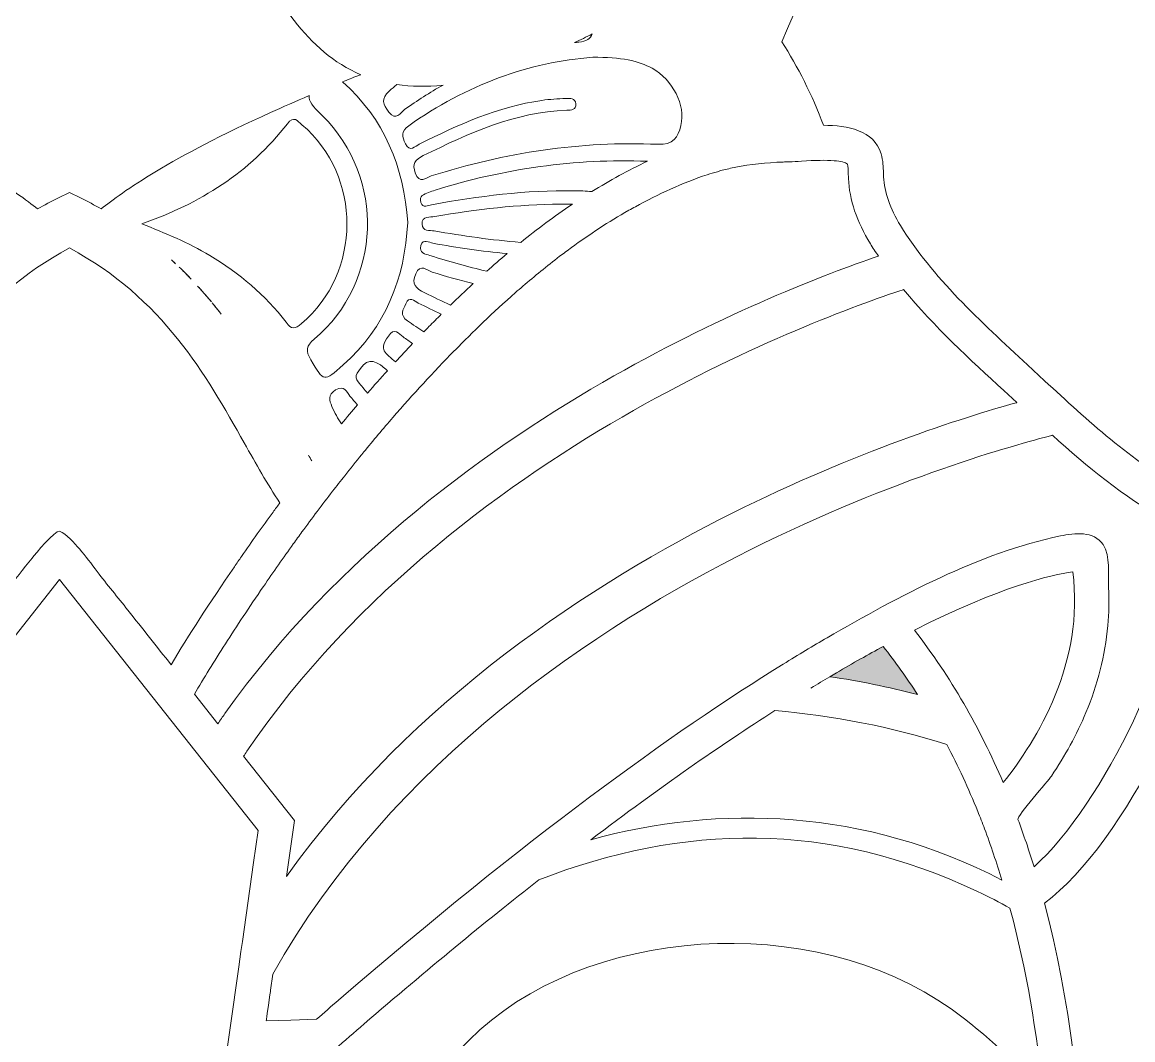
# Model space of a CAD drawing. Extents: x 705 to 8445, y -5934 to -84.
# Drawn here: x 4508.6 to 4776, y -1782.9 to -1538 of the extents above; entities that cross this region are included whole.
import ezdxf

# ---------------------------------------------------------------- set-up
doc = ezdxf.new("R2010")
doc.units = 0
doc.header["$MEASUREMENT"] = 0
doc.layers.add('Layer 1', color=7, linetype='Continuous')

# ---------------------------------------------------------------- blocks, each defined once
blk = doc.blocks.new('block 23')
at = {"layer": 'Layer 1', "true_color": 0x7e82af}
h = blk.add_hatch(color=163, dxfattribs=at)
h.dxf.hatch_style = 2
edge = h.paths.add_edge_path()
edge.add_spline(control_points=[(4724.13, -1699.83), (4717.15, -1698.03), (4710.13, -1696.6), (4703.07, -1695.55), (4703.58, -1695.25), (4704.12, -1694.91), (4704.63, -1694.62), (4708.59, -1692.29), (4712.34, -1690.19), (4715.87, -1688.28), (4718.83, -1691.99), (4721.57, -1695.86), (4724.13, -1699.83)], knot_values=[0, 0, 0, 0, 1, 1, 1, 2, 2, 2, 3, 3, 3, 4, 4, 4, 4], degree=3, periodic=1)
at = {"layer": 'Layer 1', "lineweight": 0}
for points, knots in [([(5277.28, -639.1), (5254.48, -597.14), (5220.79, -557.08), (5179.87, -523.26), (5095.1, -453.22), (4984.49, -393.43), (4859.88, -350.27), (4859.88, -350.27), (4859.88, -350.25), (4859.88, -350.25), (4859.42, -348.29), (4858.85, -346.27), (4858.16, -344.21), (4856.62, -339.66), (4853.95, -333.09), (4848.51, -328.58), (4847.81, -328), (4847.1, -327.47), (4846.36, -327), (4846.36, -327), (4846.36, -327), (4846.35, -327), (4847.88, -308.1), (4844.28, -288.74), (4835.57, -269.33), (4831.12, -259.39), (4823.75, -252.44), (4816.61, -245.72), (4810.88, -240.31), (4805.45, -235.19), (4801.81, -228.82), (4800.72, -226.92), (4799.8, -224.87), (4798.82, -222.69), (4797.56, -219.87), (4796.25, -216.96), (4794.48, -214.13), (4787.43, -202.87), (4775.91, -196.8), (4764.63, -193.55), (4764.63, -193.55), (4763.26, -191.5), (4763.26, -191.5), (4720.83, -126.97), (4656.69, -102.16), (4610.35, -92.73), (4569.47, -84.39), (4535.61, -86.15), (4523.73, -87.19), (4523.69, -87.13), (4523.65, -87.09), (4523.63, -87.06), (4523.63, -87.06), (4523.45, -87.21), (4523.45, -87.21), (4521.87, -87.36), (4520.7, -87.48), (4520, -87.56), (4519.3, -87.48), (4518.13, -87.36), (4516.56, -87.21), (4516.56, -87.21), (4516.37, -87.06), (4516.37, -87.06), (4516.35, -87.09), (4516.31, -87.13), (4516.27, -87.19), (4504.39, -86.15), (4470.53, -84.39), (4429.65, -92.73), (4383.31, -102.16), (4319.17, -126.97), (4276.76, -191.48), (4276.76, -191.48), (4275.38, -193.55), (4275.38, -193.55), (4264.09, -196.8), (4252.57, -202.87), (4245.52, -214.13), (4243.75, -216.96), (4242.44, -219.87), (4241.18, -222.69), (4240.2, -224.87), (4239.28, -226.92), (4238.19, -228.82), (4234.55, -235.19), (4229.12, -240.31), (4223.39, -245.72), (4216.25, -252.44), (4208.88, -259.39), (4204.43, -269.33), (4195.72, -288.74), (4192.12, -308.1), (4193.65, -327), (4193.64, -327), (4193.64, -327), (4193.64, -327), (4192.91, -327.47), (4192.19, -327.99), (4191.49, -328.58), (4186.05, -333.09), (4183.38, -339.65), (4181.84, -344.21), (4181.15, -346.27), (4180.58, -348.29), (4180.12, -350.25), (4180.12, -350.25), (4180.12, -350.27), (4180.12, -350.27), (4055.51, -393.43), (3944.9, -453.22), (3860.13, -523.26), (3819.22, -557.08), (3785.52, -597.14), (3762.72, -639.1), (3736.93, -686.53), (3724.78, -735.81), (3726.61, -785.55), (3728.34, -832.44), (3740.97, -881.24), (3764.18, -930.56), (3796.16, -998.52), (3846.78, -1064.15), (3914.59, -1125.62), (3959.27, -1166.12), (4008.74, -1201.57), (4056.58, -1235.86), (4101.92, -1268.36), (4148.81, -1301.97), (4191.35, -1339.71), (4268.94, -1408.49), (4320.36, -1474.94), (4348.51, -1542.74), (4344.68, -1548.78), (4341.1, -1555.62), (4338.44, -1563.02), (4337.03, -1562.92), (4335.46, -1562.85), (4333.87, -1562.85), (4328, -1562.85), (4321.57, -1563.94), (4319.84, -1569.72), (4319.35, -1571.39), (4319.31, -1572.94), (4319.27, -1574.32), (4319.27, -1574.65), (4319.26, -1574.97), (4319.25, -1575.28), (4319.07, -1578.99), (4317.7, -1582.95), (4315.19, -1587.05), (4314.24, -1588.6), (4313.21, -1590.14), (4312.14, -1591.64), (4311.46, -1592.59), (4310.76, -1593.54), (4310.03, -1594.48), (4302.79, -1603.87), (4293.55, -1612.4), (4284.57, -1620.7), (4284.57, -1620.7), (4280.48, -1624.5), (4280.48, -1624.5), (4270.16, -1634.07), (4259.49, -1643.97), (4247.49, -1650.59), (4244.1, -1652.48), (4239.99, -1656.81), (4239.7, -1666.79), (4238.97, -1691.36), (4260.81, -1735.67), (4280.37, -1750.55), (4261.52, -1786.38), (4239.02, -1837.42), (4219.77, -1904.23), (4194.99, -1990.3), (4180.3, -2085.45), (4176.13, -2187.05), (4172.63, -2272.07), (4176.53, -2361.81), (4187.74, -2455.11), (4183.2, -2458.43), (4178.2, -2461.58), (4172.48, -2464.72), (4146.07, -2479.19), (4117.44, -2484.35), (4091.86, -2479.25), (4057.65, -2472.45), (4030.5, -2452.75), (4011.16, -2420.72), (3974.52, -2360.07), (3973.85, -2265.76), (3992.12, -2203.95), (4011.72, -2137.67), (4050.95, -2071.38), (4115.59, -1995.32), (4120.04, -1990.08), (4124.54, -1984.87), (4129.05, -1979.66), (4153.44, -1951.39), (4178.65, -1922.17), (4196.47, -1888.58), (4220.61, -1843.05), (4226.18, -1794.98), (4211.73, -1756.7), (4211.73, -1756.7), (4201.23, -1728.9), (4201.23, -1728.9), (4201.23, -1728.9), (4203.66, -1758.52), (4203.66, -1758.52), (4206.59, -1794.26), (4191.98, -1826.76), (4179.22, -1847.74), (4159.1, -1880.81), (4130.97, -1908.95), (4103.75, -1936.17), (4092.54, -1947.4), (4080.93, -1959.02), (4070.06, -1970.8), (4005.75, -2040.52), (3959.06, -2104.07), (3927.3, -2165.11), (3884.56, -2247.19), (3869.07, -2325.56), (3881.27, -2398), (3901.01, -2515.4), (4000.35, -2607.87), (4090.03, -2647.42), (4122.26, -2661.63), (4152.31, -2668.81), (4177.87, -2668.81), (4196.42, -2668.81), (4212.6, -2665.03), (4225.52, -2657.4), (4225.52, -2657.42), (4225.52, -2657.42), (4225.52, -2657.42), (4232.39, -2679.36), (4240.21, -2699.79), (4248.89, -2718.56), (4269.15, -2762.32), (4294.96, -2798.69), (4325.6, -2826.65), (4359.33, -2857.45), (4403.39, -2880.64), (4456.58, -2895.59), (4498.92, -2907.49), (4546.09, -2913.71), (4593.63, -2913.71), (4597.09, -2913.71), (4600.56, -2913.68), (4604.02, -2913.61), (4735.27, -2911.1), (4867.15, -2856.35), (4965.85, -2763.41), (5003.5, -2727.95), (5032.68, -2687.49), (5050.23, -2646.4), (5070.52, -2598.94), (5075.69, -2551.02), (5065.64, -2503.97), (5045.77, -2411.09), (4983.25, -2334), (4889.6, -2286.89), (4807.63, -2245.67), (4709.88, -2231.14), (4619.49, -2246.42), (4625.66, -2235.1), (4631.89, -2223.86), (4638.09, -2212.7), (4656.91, -2178.83), (4676.35, -2143.79), (4693.14, -2107.91), (4730.23, -2028.64), (4752.26, -1957.48), (4760.49, -1890.34), (4765.6, -1848.73), (4767.15, -1796.91), (4754.72, -1750.08), (4773.98, -1735.61), (4795.54, -1692.46), (4795.54, -1667.69), (4795.54, -1667.28), (4795.54, -1666.88), (4795.53, -1666.48), (4795.23, -1656.52), (4791.13, -1652.21), (4787.74, -1650.33), (4775.74, -1643.73), (4765.07, -1633.85), (4754.75, -1624.31), (4754.75, -1624.31), (4750.65, -1620.52), (4750.65, -1620.52), (4739.35, -1610.12), (4727.67, -1599.36), (4720.02, -1586.97), (4717.52, -1582.89), (4716.16, -1578.95), (4715.98, -1575.25), (4715.96, -1574.94), (4715.95, -1574.61), (4715.95, -1574.29), (4715.92, -1572.92), (4715.87, -1571.37), (4715.38, -1569.7), (4713.66, -1563.98), (4707.32, -1562.87), (4701.49, -1562.85), (4698.84, -1555.53), (4695.29, -1548.75), (4691.49, -1542.74), (4719.63, -1474.94), (4771.06, -1408.49), (4848.65, -1339.71), (4891.19, -1301.97), (4938.08, -1268.36), (4983.42, -1235.86), (5031.26, -1201.57), (5080.73, -1166.12), (5125.41, -1125.62), (5193.22, -1064.15), (5243.84, -998.52), (5275.82, -930.56), (5299.03, -881.24), (5311.66, -832.45), (5313.39, -785.55), (5315.22, -735.81), (5303.07, -686.53), (5277.28, -639.1)], [0, 0, 0, 0, 1, 1, 1, 2, 2, 2, 3, 3, 3, 4, 4, 4, 5, 5, 5, 6, 6, 6, 7, 7, 7, 8, 8, 8, 9, 9, 9, 10, 10, 10, 11, 11, 11, 12, 12, 12, 13, 13, 13, 14, 14, 14, 15, 15, 15, 16, 16, 16, 17, 17, 17, 18, 18, 18, 19, 19, 19, 20, 20, 20, 21, 21, 21, 22, 22, 22, 23, 23, 23, 24, 24, 24, 25, 25, 25, 26, 26, 26, 27, 27, 27, 28, 28, 28, 29, 29, 29, 30, 30, 30, 31, 31, 31, 32, 32, 32, 33, 33, 33, 34, 34, 34, 35, 35, 35, 36, 36, 36, 37, 37, 37, 38, 38, 38, 39, 39, 39, 40, 40, 40, 41, 41, 41, 42, 42, 42, 43, 43, 43, 44, 44, 44, 45, 45, 45, 46, 46, 46, 47, 47, 47, 48, 48, 48, 49, 49, 49, 50, 50, 50, 51, 51, 51, 52, 52, 52, 53, 53, 53, 54, 54, 54, 55, 55, 55, 56, 56, 56, 57, 57, 57, 58, 58, 58, 59, 59, 59, 60, 60, 60, 61, 61, 61, 62, 62, 62, 63, 63, 63, 64, 64, 64, 65, 65, 65, 66, 66, 66, 67, 67, 67, 68, 68, 68, 69, 69, 69, 70, 70, 70, 71, 71, 71, 72, 72, 72, 73, 73, 73, 74, 74, 74, 75, 75, 75, 76, 76, 76, 77, 77, 77, 78, 78, 78, 79, 79, 79, 80, 80, 80, 81, 81, 81, 82, 82, 82, 83, 83, 83, 84, 84, 84, 85, 85, 85, 86, 86, 86, 87, 87, 87, 88, 88, 88, 89, 89, 89, 90, 90, 90, 91, 91, 91, 92, 92, 92, 93, 93, 93, 94, 94, 94, 95, 95, 95, 96, 96, 96, 97, 97, 97, 98, 98, 98, 99, 99, 99, 100, 100, 100, 101, 101, 101, 102, 102, 102, 103, 103, 103, 104, 104, 104, 105, 105, 105, 106, 106, 106, 107, 107, 107, 108, 108, 108, 109, 109, 109, 110, 110, 110, 110]), ([(4578.12, -1619.3), (4576.78, -1617.08), (4577.01, -1615.98), (4578.96, -1614.31), (4595.25, -1600.36), (4596.07, -1575.66), (4580.88, -1560.52), (4578.45, -1558.08), (4577.57, -1557.15), (4577.75, -1555.68), (4574.45, -1557.08), (4571.35, -1558.44), (4568.43, -1559.76), (4544.47, -1570.59), (4532.67, -1578.9), (4527.68, -1582.98), (4526.06, -1582.06), (4524.38, -1581.16), (4522.64, -1580.31), (4522.64, -1580.31), (4520, -1579.02), (4520, -1579.02), (4520, -1579.02), (4517.36, -1580.31), (4517.36, -1580.31), (4515.62, -1581.16), (4513.94, -1582.06), (4512.32, -1582.98), (4507.33, -1578.9), (4495.53, -1570.59), (4471.57, -1559.76), (4468.65, -1558.44), (4465.55, -1557.08), (4462.25, -1555.68), (4462.43, -1557.15), (4461.55, -1558.08), (4459.12, -1560.52), (4443.93, -1575.66), (4444.75, -1600.36), (4461.04, -1614.31), (4462.99, -1615.98), (4463.22, -1617.08), (4461.88, -1619.3), (4458.68, -1624.61), (4458.77, -1624.74), (4454.06, -1620.51), (4443.89, -1611.39), (4439.26, -1599.73), (4438.56, -1586.25), (4439.49, -1572.83), (4444.2, -1561.29), (4454.28, -1552.39), (4453.07, -1551.9), (4451.83, -1551.41), (4450.57, -1550.92), (4450.57, -1550.92), (4449.93, -1550.67), (4449.93, -1550.67), (4449.92, -1550.67), (4449.89, -1550.66), (4449.88, -1550.66), (4462.92, -1545.11), (4470.24, -1532.18), (4477.91, -1518.53), (4487.12, -1502.13), (4497.51, -1483.64), (4520, -1471.59), (4542.49, -1483.64), (4552.88, -1502.13), (4562.09, -1518.53), (4569.76, -1532.18), (4577.08, -1545.11), (4590.12, -1550.66), (4590.11, -1550.66), (4590.08, -1550.67), (4590.07, -1550.67), (4590.07, -1550.67), (4589.43, -1550.92), (4589.43, -1550.92), (4588.17, -1551.41), (4586.93, -1551.9), (4585.72, -1552.39), (4595.8, -1561.29), (4600.51, -1572.83), (4601.44, -1586.25), (4600.74, -1599.73), (4596.11, -1611.39), (4585.94, -1620.51), (4581.23, -1624.74), (4581.32, -1624.61), (4578.12, -1619.3)], [0, 0, 0, 0, 1, 1, 1, 2, 2, 2, 3, 3, 3, 4, 4, 4, 5, 5, 5, 6, 6, 6, 7, 7, 7, 8, 8, 8, 9, 9, 9, 10, 10, 10, 11, 11, 11, 12, 12, 12, 13, 13, 13, 14, 14, 14, 15, 15, 15, 16, 16, 16, 17, 17, 17, 18, 18, 18, 19, 19, 19, 20, 20, 20, 21, 21, 21, 22, 22, 22, 23, 23, 23, 24, 24, 24, 25, 25, 25, 26, 26, 26, 27, 27, 27, 28, 28, 28, 29, 29, 29, 30, 30, 30, 30]), ([(4645.86, -1540.85), (4645.86, -1540.85), (4645.86, -1540.86), (4645.86, -1540.86), (4645.42, -1541.98), (4644.45, -1542.64), (4642.6, -1542.83), (4642.27, -1542.87), (4641.93, -1542.9), (4641.61, -1542.95), (4643, -1542.28), (4644.42, -1541.58), (4645.86, -1540.85)], [0, 0, 0, 0, 1, 1, 1, 2, 2, 2, 3, 3, 3, 4, 4, 4, 4]), ([(4607.08, -1575.03), (4605.85, -1575.43), (4604.24, -1577.08), (4603.27, -1574.32), (4602.47, -1572.07), (4603.18, -1571.13), (4605.17, -1570.15), (4616.16, -1564.76), (4627.22, -1559.69), (4639.76, -1559.21), (4640.78, -1559.18), (4642.04, -1559.19), (4641.89, -1557.68), (4641.75, -1556.31), (4640.55, -1556.32), (4639.51, -1556.38), (4637.58, -1556.49), (4635.63, -1556.56), (4633.73, -1556.85), (4623.19, -1558.36), (4613.65, -1562.68), (4604.23, -1567.36), (4603.22, -1567.87), (4601.98, -1569.46), (4600.9, -1567.27), (4600.09, -1565.61), (4599.73, -1564.33), (4601.69, -1562.95), (4615.51, -1553.15), (4630.8, -1547.58), (4645.99, -1546.47), (4652.76, -1546.42), (4657.11, -1547.34), (4660.28, -1549.12), (4665.26, -1551.9), (4668.34, -1557.97), (4667.22, -1562.87), (4666.55, -1565.79), (4665.28, -1567.58), (4661.66, -1567.42), (4643.02, -1566.61), (4624.86, -1569.42), (4607.08, -1575.03)], [0, 0, 0, 0, 1, 1, 1, 2, 2, 2, 3, 3, 3, 4, 4, 4, 5, 5, 5, 6, 6, 6, 7, 7, 7, 8, 8, 8, 9, 9, 9, 10, 10, 10, 11, 11, 11, 12, 12, 12, 13, 13, 13, 14, 14, 14, 14]), ([(4609.94, -1553.17), (4606.76, -1554.93), (4603.71, -1556.89), (4600.7, -1559.04), (4599.67, -1559.8), (4598.64, -1561.98), (4596.88, -1559.65), (4595.5, -1557.82), (4594.87, -1556.48), (4597.04, -1554.55), (4597.61, -1554.03), (4598.18, -1553.56), (4598.77, -1553.07), (4598.77, -1553.07), (4598.78, -1553.06), (4598.78, -1553.06), (4598.78, -1553.06), (4598.79, -1553.04), (4598.79, -1553.04), (4602.26, -1553.54), (4605.95, -1553.6), (4609.94, -1553.17)], [0, 0, 0, 0, 1, 1, 1, 2, 2, 2, 3, 3, 3, 4, 4, 4, 5, 5, 5, 6, 6, 6, 7, 7, 7, 7]), ([(4553.78, -1594.18), (4548.61, -1591.09), (4543.1, -1588.78), (4537.4, -1586.56), (4551.41, -1581.68), (4563.43, -1574.21), (4572.47, -1562.46), (4574.01, -1560.45), (4574.88, -1561.79), (4575.97, -1562.71), (4590.46, -1575.01), (4590.38, -1598.31), (4575.86, -1610.57), (4574.32, -1611.87), (4573.47, -1612.03), (4572.15, -1610.26), (4567.15, -1603.63), (4560.88, -1598.43), (4553.78, -1594.18)], [0, 0, 0, 0, 1, 1, 1, 2, 2, 2, 3, 3, 3, 4, 4, 4, 5, 5, 5, 6, 6, 6, 6]), ([(4691.79, -1571.68), (4692.25, -1571.66), (4692.7, -1571.64), (4693.17, -1571.63), (4693.17, -1571.63), (4693.4, -1571.63), (4693.4, -1571.63), (4694.16, -1571.62), (4695.11, -1571.56), (4696.2, -1571.48), (4699.56, -1571.26), (4702.18, -1571.21), (4704.07, -1571.36), (4705.74, -1571.49), (4706.81, -1571.76), (4707.29, -1572.18), (4707.45, -1572.77), (4707.46, -1573.6), (4707.48, -1574.48), (4707.49, -1574.88), (4707.51, -1575.26), (4707.52, -1575.64), (4707.76, -1580.77), (4709.53, -1586.06), (4712.8, -1591.35), (4713.42, -1592.36), (4714.07, -1593.35), (4714.74, -1594.34), (4714.72, -1594.34), (4714.7, -1594.34), (4714.69, -1594.35), (4701.99, -1598.69), (4678.11, -1607.84), (4651.07, -1623.17), (4621.85, -1639.71), (4584.58, -1666.23), (4557.45, -1704.41), (4556.87, -1705.22), (4556.29, -1706.05), (4555.72, -1706.87), (4555.72, -1706.87), (4550.1, -1699.77), (4550.1, -1699.77), (4552.36, -1695.9), (4554.81, -1691.9), (4557.55, -1687.64), (4560.28, -1683.38), (4563.29, -1678.84), (4566.65, -1673.93), (4566.67, -1673.89), (4566.7, -1673.86), (4566.72, -1673.82), (4569.12, -1670.32), (4571.52, -1666.91), (4573.9, -1663.58), (4574.6, -1662.62), (4575.29, -1661.66), (4575.98, -1660.72), (4578.44, -1657.37), (4580.88, -1654.11), (4583.34, -1650.94), (4583.34, -1650.94), (4583.35, -1650.92), (4583.35, -1650.92), (4584.33, -1649.67), (4585.3, -1648.42), (4586.28, -1647.19), (4587.62, -1645.47), (4588.98, -1643.79), (4590.33, -1642.12), (4590.5, -1641.93), (4590.65, -1641.73), (4590.82, -1641.54), (4593.16, -1638.67), (4595.51, -1635.88), (4597.86, -1633.16), (4602.73, -1627.54), (4607.64, -1622.22), (4612.62, -1617.16), (4612.69, -1617.09), (4612.76, -1617.01), (4612.85, -1616.93), (4617.03, -1612.67), (4621.91, -1607.91), (4627.39, -1603.11), (4627.96, -1602.59), (4628.57, -1602.08), (4629.17, -1601.57), (4631.97, -1599.16), (4634.92, -1596.75), (4638.01, -1594.38), (4638.95, -1593.67), (4639.91, -1592.98), (4640.86, -1592.27), (4645.21, -1589.1), (4649.81, -1586.06), (4654.64, -1583.31), (4655.17, -1583.01), (4655.7, -1582.73), (4656.23, -1582.44), (4661.74, -1579.41), (4667.53, -1576.76), (4673.55, -1574.73), (4674.34, -1574.46), (4675.16, -1574.23), (4675.97, -1574.01), (4676.37, -1573.9), (4676.75, -1573.78), (4677.14, -1573.67), (4678.2, -1573.41), (4679.29, -1573.16), (4680.4, -1572.94), (4683.91, -1572.24), (4687.68, -1571.83), (4691.79, -1571.68)], [0, 0, 0, 0, 1, 1, 1, 2, 2, 2, 3, 3, 3, 4, 4, 4, 5, 5, 5, 6, 6, 6, 7, 7, 7, 8, 8, 8, 9, 9, 9, 10, 10, 10, 11, 11, 11, 12, 12, 12, 13, 13, 13, 14, 14, 14, 15, 15, 15, 16, 16, 16, 17, 17, 17, 18, 18, 18, 19, 19, 19, 20, 20, 20, 21, 21, 21, 22, 22, 22, 23, 23, 23, 24, 24, 24, 25, 25, 25, 26, 26, 26, 27, 27, 27, 28, 28, 28, 29, 29, 29, 30, 30, 30, 31, 31, 31, 32, 32, 32, 33, 33, 33, 34, 34, 34, 35, 35, 35, 36, 36, 36, 37, 37, 37, 38, 38, 38, 38]), ([(4607.18, -1581.95), (4606.31, -1582.11), (4605.13, -1582.99), (4604.61, -1581.39), (4604.1, -1579.78), (4605.37, -1579.48), (4606.42, -1579.05), (4606.94, -1578.83), (4607.47, -1578.62), (4608.01, -1578.46), (4624.67, -1573.25), (4641.71, -1570.86), (4659.1, -1571.5), (4659.1, -1571.5), (4659.15, -1571.5), (4659.15, -1571.5), (4654.52, -1573.68), (4650.06, -1576.13), (4645.79, -1578.78), (4645.79, -1578.78), (4645.75, -1578.78), (4645.75, -1578.78), (4644.33, -1578.67), (4642.91, -1578.62), (4641.49, -1578.6), (4629.93, -1578.41), (4618.54, -1579.95), (4607.18, -1581.95)], [0, 0, 0, 0, 1, 1, 1, 2, 2, 2, 3, 3, 3, 4, 4, 4, 5, 5, 5, 6, 6, 6, 7, 7, 7, 8, 8, 8, 9, 9, 9, 9]), ([(4607.81, -1588.26), (4606.73, -1588.07), (4604.92, -1588.45), (4604.88, -1586.64), (4604.83, -1584.55), (4606.85, -1585.02), (4607.98, -1584.82), (4617.96, -1583.03), (4628.03, -1581.88), (4638.19, -1581.84), (4639.13, -1581.84), (4640.08, -1581.84), (4641.03, -1581.83), (4641.03, -1581.83), (4641.07, -1581.83), (4641.07, -1581.83), (4636.7, -1584.77), (4632.56, -1587.87), (4628.65, -1591.02), (4628.64, -1591.02), (4628.64, -1591.02), (4628.64, -1591.02), (4621.68, -1590.46), (4614.73, -1589.47), (4607.81, -1588.26)], [0, 0, 0, 0, 1, 1, 1, 2, 2, 2, 3, 3, 3, 4, 4, 4, 5, 5, 5, 6, 6, 6, 7, 7, 7, 8, 8, 8, 8]), ([(4606.79, -1594.17), (4605.68, -1593.82), (4604.07, -1593.62), (4604.63, -1591.77), (4605.19, -1589.99), (4606.55, -1591.07), (4607.5, -1591.23), (4613.35, -1592.27), (4619.22, -1593.14), (4625.35, -1593.73), (4623.67, -1595.16), (4622.06, -1596.56), (4620.47, -1597.96), (4620.47, -1597.96), (4620.46, -1597.96), (4620.46, -1597.96), (4615.88, -1596.9), (4611.32, -1595.64), (4606.79, -1594.17)], [0, 0, 0, 0, 1, 1, 1, 2, 2, 2, 3, 3, 3, 4, 4, 4, 5, 5, 5, 6, 6, 6, 6]), ([(4534.08, -1679.53), (4531.62, -1676.43), (4529.09, -1673.4), (4526.69, -1670.25), (4525.3, -1668.42), (4523.94, -1666.54), (4522.4, -1664.81), (4521.24, -1663.52), (4519.32, -1661.11), (4517.61, -1660.56), (4516.53, -1660.22), (4511.79, -1666.12), (4511.02, -1667.04), (4508.86, -1669.58), (4506.89, -1672.29), (4504.81, -1674.92), (4500.08, -1680.9), (4495.34, -1686.87), (4490.6, -1692.85), (4486.38, -1685.77), (4481.49, -1678.19), (4475.49, -1669.41), (4474.91, -1668.57), (4474.35, -1667.75), (4473.78, -1666.92), (4471.48, -1663.6), (4469.17, -1660.34), (4466.87, -1657.16), (4470.88, -1651.81), (4474.35, -1645.63), (4477.91, -1639.3), (4487.12, -1622.91), (4497.51, -1604.42), (4520, -1592.37), (4542.49, -1604.42), (4552.88, -1622.91), (4562.09, -1639.3), (4564.91, -1644.3), (4567.66, -1649.21), (4570.68, -1653.69), (4570.13, -1654.43), (4569.57, -1655.18), (4569.02, -1655.95), (4566.48, -1659.41), (4563.95, -1662.96), (4561.42, -1666.61), (4560.85, -1667.43), (4560.29, -1668.26), (4559.72, -1669.08), (4553.66, -1677.94), (4548.73, -1685.56), (4544.48, -1692.67), (4541.01, -1688.29), (4537.55, -1683.91), (4534.08, -1679.53)], [0, 0, 0, 0, 1, 1, 1, 2, 2, 2, 3, 3, 3, 4, 4, 4, 5, 5, 5, 6, 6, 6, 7, 7, 7, 8, 8, 8, 9, 9, 9, 10, 10, 10, 11, 11, 11, 12, 12, 12, 13, 13, 13, 14, 14, 14, 15, 15, 15, 16, 16, 16, 17, 17, 17, 18, 18, 18, 18]), ([(4544.6, -1595.26), (4544.88, -1595.51), (4545.14, -1595.74), (4545.4, -1595.98), (4545.46, -1596.04), (4545.52, -1596.1), (4545.58, -1596.16), (4545.26, -1595.86), (4544.94, -1595.57), (4544.6, -1595.26)], [0, 0, 0, 0, 1, 1, 1, 2, 2, 2, 3, 3, 3, 3]), ([(4546.4, -1596.95), (4546.56, -1597.09), (4546.71, -1597.25), (4546.87, -1597.39), (4547.24, -1597.75), (4547.6, -1598.11), (4547.95, -1598.46), (4547.97, -1598.48), (4547.98, -1598.49), (4547.99, -1598.51), (4548.09, -1598.61), (4548.18, -1598.7), (4548.29, -1598.8), (4548.65, -1599.16), (4549, -1599.53), (4549.35, -1599.9), (4548.9, -1599.43), (4548.44, -1598.97), (4547.99, -1598.51), (4547.46, -1597.99), (4546.94, -1597.47), (4546.4, -1596.95)], [0, 0, 0, 0, 1, 1, 1, 2, 2, 2, 3, 3, 3, 4, 4, 4, 5, 5, 5, 6, 6, 6, 7, 7, 7, 7]), ([(4605.56, -1603.15), (4603.39, -1602.08), (4602.23, -1601.1), (4603.36, -1598.56), (4604.52, -1595.99), (4606.09, -1597.8), (4607.3, -1598.17), (4610.58, -1599.19), (4613.87, -1600.12), (4617.19, -1600.95), (4615.29, -1602.7), (4613.47, -1604.43), (4611.75, -1606.12), (4609.67, -1605.17), (4607.62, -1604.18), (4605.56, -1603.15)], [0, 0, 0, 0, 1, 1, 1, 2, 2, 2, 3, 3, 3, 4, 4, 4, 5, 5, 5, 5]), ([(4550.87, -1601.53), (4550.97, -1601.65), (4551.09, -1601.77), (4551.2, -1601.89), (4551.62, -1602.35), (4552.02, -1602.81), (4552.4, -1603.26), (4552.52, -1603.39), (4552.63, -1603.51), (4552.74, -1603.63), (4553.25, -1604.22), (4553.74, -1604.79), (4554.22, -1605.37), (4553.62, -1604.67), (4553.02, -1603.96), (4552.4, -1603.26), (4551.9, -1602.69), (4551.39, -1602.1), (4550.87, -1601.53)], [0, 0, 0, 0, 1, 1, 1, 2, 2, 2, 3, 3, 3, 4, 4, 4, 5, 5, 5, 6, 6, 6, 6]), ([(4720.73, -1602.41), (4720.75, -1602.4), (4720.77, -1602.4), (4720.81, -1602.39), (4728.16, -1611.28), (4736.9, -1619.34), (4744.9, -1626.69), (4744.9, -1626.69), (4748.04, -1629.58), (4748.04, -1629.58), (4747.98, -1629.59), (4747.93, -1629.62), (4747.87, -1629.63), (4734.97, -1633.22), (4709.24, -1641.4), (4679.68, -1656.15), (4646.36, -1672.77), (4602.78, -1700.81), (4572.27, -1743.64), (4572.27, -1743.64), (4574.18, -1730.16), (4574.18, -1730.16), (4574.18, -1730.16), (4561.94, -1714.71), (4561.94, -1714.71), (4562.2, -1714.3), (4562.46, -1713.91), (4562.74, -1713.5), (4589.04, -1674.81), (4626.57, -1648.03), (4655.79, -1631.48), (4684.22, -1615.36), (4709.49, -1606.12), (4720.73, -1602.41)], [0, 0, 0, 0, 1, 1, 1, 2, 2, 2, 3, 3, 3, 4, 4, 4, 5, 5, 5, 6, 6, 6, 7, 7, 7, 8, 8, 8, 9, 9, 9, 10, 10, 10, 11, 11, 11, 11]), ([(4601.38, -1609.91), (4599.41, -1608.55), (4600.32, -1607.23), (4600.95, -1605.81), (4601.82, -1603.82), (4602.99, -1605.15), (4603.98, -1605.64), (4605.83, -1606.54), (4607.68, -1607.45), (4609.53, -1608.31), (4608.5, -1609.32), (4607.51, -1610.32), (4606.56, -1611.29), (4606.15, -1611.71), (4605.75, -1612.13), (4605.34, -1612.54), (4604.01, -1611.7), (4602.69, -1610.81), (4601.38, -1609.91)], [0, 0, 0, 0, 1, 1, 1, 2, 2, 2, 3, 3, 3, 4, 4, 4, 5, 5, 5, 6, 6, 6, 6]), ([(4554.35, -1605.54), (4554.81, -1606.09), (4555.24, -1606.61), (4555.67, -1607.16), (4555.98, -1607.54), (4556.27, -1607.93), (4556.57, -1608.32), (4555.84, -1607.39), (4555.11, -1606.46), (4554.35, -1605.54)], [0, 0, 0, 0, 1, 1, 1, 2, 2, 2, 3, 3, 3, 3]), ([(4596.79, -1613.58), (4598.23, -1611.43), (4599.26, -1612.98), (4600.34, -1613.78), (4601.09, -1614.33), (4601.85, -1614.86), (4602.6, -1615.38), (4601.23, -1616.84), (4599.84, -1618.32), (4598.47, -1619.81), (4597.93, -1619.34), (4597.4, -1618.88), (4596.87, -1618.4), (4594.77, -1616.53), (4595.62, -1615.32), (4596.79, -1613.58)], [0, 0, 0, 0, 1, 1, 1, 2, 2, 2, 3, 3, 3, 4, 4, 4, 5, 5, 5, 5]), ([(4589.29, -1622.48), (4591.38, -1619.1), (4593.03, -1618.79), (4595.93, -1621.36), (4596.14, -1621.54), (4596.35, -1621.73), (4596.56, -1621.91), (4594.96, -1623.67), (4593.36, -1625.48), (4591.76, -1627.3), (4591.01, -1626.43), (4590.27, -1625.54), (4589.55, -1624.61), (4589.01, -1623.93), (4588.75, -1623.36), (4589.29, -1622.48)], [0, 0, 0, 0, 1, 1, 1, 2, 2, 2, 3, 3, 3, 4, 4, 4, 5, 5, 5, 5]), ([(4584.09, -1626.55), (4586.23, -1625.24), (4586.71, -1627.05), (4587.52, -1628.01), (4588.11, -1628.72), (4588.72, -1629.43), (4589.35, -1630.12), (4588.07, -1631.62), (4586.79, -1633.15), (4585.51, -1634.69), (4584.62, -1633.42), (4583.84, -1632.05), (4583.21, -1630.55), (4582.58, -1629.01), (4582.12, -1627.74), (4584.09, -1626.55)], [0, 0, 0, 0, 1, 1, 1, 2, 2, 2, 3, 3, 3, 4, 4, 4, 5, 5, 5, 5]), ([(4756.43, -1637.5), (4756.49, -1637.49), (4756.55, -1637.47), (4756.61, -1637.45), (4764.99, -1645), (4773.76, -1652.25), (4783.62, -1657.69), (4786.29, -1659.17), (4786.97, -1663.42), (4787.06, -1666.72), (4787.67, -1687.3), (4768.87, -1726.42), (4752.2, -1741.29), (4751.02, -1737.45), (4749.73, -1733.64), (4748.33, -1729.9), (4748.05, -1729.13), (4755.64, -1720.58), (4756.39, -1719.46), (4759.62, -1714.62), (4762.45, -1709.52), (4764.7, -1704.16), (4767.49, -1697.51), (4769.32, -1690.45), (4769.95, -1683.26), (4770.21, -1680.22), (4770.3, -1677.15), (4770.12, -1674.11), (4769.94, -1670.86), (4770.67, -1666.61), (4768.81, -1663.74), (4766.66, -1660.43), (4761.9, -1660.96), (4758.59, -1661.66), (4738.74, -1665.85), (4719.81, -1676.12), (4702.38, -1686.19), (4699.01, -1688.14), (4695.49, -1690.25), (4691.82, -1692.52), (4665.06, -1709.08), (4629.93, -1734.48), (4584.75, -1773.44), (4583.02, -1774.93), (4581.28, -1776.45), (4579.51, -1777.98), (4579.51, -1777.98), (4573.31, -1778.18), (4573.31, -1778.18), (4573.31, -1778.18), (4567.38, -1778.38), (4567.38, -1778.38), (4567.38, -1778.38), (4568.42, -1770.99), (4568.42, -1770.97), (4568.42, -1770.97), (4568.95, -1767.14), (4568.95, -1767.14), (4597.85, -1715.77), (4647.37, -1683.26), (4684.06, -1664.93), (4718.43, -1647.77), (4748.08, -1639.63), (4756.43, -1637.5)], [0, 0, 0, 0, 1, 1, 1, 2, 2, 2, 3, 3, 3, 4, 4, 4, 5, 5, 5, 6, 6, 6, 7, 7, 7, 8, 8, 8, 9, 9, 9, 10, 10, 10, 11, 11, 11, 12, 12, 12, 13, 13, 13, 14, 14, 14, 15, 15, 15, 16, 16, 16, 17, 17, 17, 18, 18, 18, 19, 19, 19, 20, 20, 20, 21, 21, 21, 21]), ([(4578.37, -1643.59), (4578.37, -1643.59), (4578.35, -1643.6), (4578.35, -1643.6), (4578.08, -1643.15), (4577.81, -1642.68), (4577.53, -1642.23), (4577.81, -1642.68), (4578.08, -1643.13), (4578.37, -1643.59)], [0, 0, 0, 0, 1, 1, 1, 2, 2, 2, 3, 3, 3, 3]), ([(4723.39, -1684.34), (4744.16, -1673.87), (4756.23, -1671.04), (4761.51, -1670.29), (4764.44, -1692.06), (4752.89, -1710.87), (4744.8, -1721.04), (4739.18, -1707.95), (4732.14, -1695.58), (4723.39, -1684.34)], [0, 0, 0, 0, 1, 1, 1, 2, 2, 2, 3, 3, 3, 3]), ([(4564.32, -1740.26), (4564.32, -1740.26), (4561.64, -1759.27), (4561.64, -1759.27), (4561.64, -1759.27), (4561.29, -1761.73), (4561.29, -1761.73), (4561.29, -1761.73), (4560.77, -1765.38), (4560.77, -1765.38), (4560.77, -1765.38), (4560.78, -1765.38), (4560.78, -1765.38), (4560.78, -1765.38), (4556.56, -1795.28), (4556.56, -1795.28), (4556.56, -1795.28), (4521.69, -1819.02), (4521.69, -1819.02), (4521.69, -1819.02), (4520.39, -1819.9), (4520.39, -1819.9), (4520.39, -1819.9), (4518.34, -1821.3), (4518.34, -1821.3), (4518.34, -1821.3), (4518.11, -1821.45), (4518.11, -1821.45), (4518.11, -1821.45), (4518.14, -1821.48), (4518.14, -1821.48), (4518.14, -1821.48), (4517.29, -1822.22), (4517.29, -1822.22), (4517.29, -1822.22), (4516.85, -1821.83), (4516.85, -1821.83), (4516.85, -1821.83), (4516.44, -1821.49), (4516.44, -1821.49), (4516.44, -1821.49), (4516.43, -1821.49), (4516.43, -1821.49), (4515.72, -1820.83), (4514.99, -1820.16), (4514.27, -1819.52), (4514.27, -1819.52), (4514.12, -1819.41), (4514.12, -1819.41), (4514.12, -1819.41), (4478.67, -1795.28), (4478.67, -1795.28), (4478.67, -1795.28), (4474.54, -1766.01), (4474.54, -1766.01), (4474.54, -1766.01), (4474.46, -1765.38), (4474.46, -1765.38), (4474.46, -1765.38), (4473.76, -1760.47), (4473.76, -1760.47), (4473.76, -1760.47), (4471.81, -1746.66), (4471.81, -1746.66), (4471.81, -1746.66), (4469.82, -1732.54), (4469.82, -1732.54), (4469.82, -1732.54), (4484.41, -1714.12), (4484.41, -1714.12), (4484.41, -1714.12), (4490.54, -1706.38), (4490.54, -1706.38), (4490.54, -1706.38), (4517.61, -1672.2), (4517.61, -1672.2), (4517.61, -1672.2), (4565.41, -1732.54), (4565.41, -1732.54), (4565.41, -1732.54), (4564.32, -1740.26), (4564.32, -1740.26)], [0, 0, 0, 0, 1, 1, 1, 2, 2, 2, 3, 3, 3, 4, 4, 4, 5, 5, 5, 6, 6, 6, 7, 7, 7, 8, 8, 8, 9, 9, 9, 10, 10, 10, 11, 11, 11, 12, 12, 12, 13, 13, 13, 14, 14, 14, 15, 15, 15, 16, 16, 16, 17, 17, 17, 18, 18, 18, 19, 19, 19, 20, 20, 20, 21, 21, 21, 22, 22, 22, 23, 23, 23, 24, 24, 24, 25, 25, 25, 26, 26, 26, 27, 27, 27, 27]), ([(4724.13, -1699.83), (4717.15, -1698.03), (4710.13, -1696.6), (4703.07, -1695.55), (4703.58, -1695.25), (4704.12, -1694.91), (4704.63, -1694.62), (4708.59, -1692.29), (4712.34, -1690.19), (4715.87, -1688.28), (4718.83, -1691.99), (4721.57, -1695.86), (4724.13, -1699.83)], [0, 0, 0, 0, 1, 1, 1, 2, 2, 2, 3, 3, 3, 4, 4, 4, 4]), ([(4724.13, -1699.83), (4717.15, -1698.03), (4710.13, -1696.6), (4703.07, -1695.55), (4703.58, -1695.25), (4704.12, -1694.91), (4704.63, -1694.62), (4708.59, -1692.29), (4712.34, -1690.19), (4715.87, -1688.28), (4718.83, -1691.99), (4721.57, -1695.86), (4724.13, -1699.83)], [0, 0, 0, 0, 1, 1, 1, 2, 2, 2, 3, 3, 3, 4, 4, 4, 4]), ([(4698.51, -1698.28), (4700.06, -1697.34), (4701.56, -1696.44), (4703.06, -1695.56), (4701.56, -1696.44), (4700.05, -1697.35), (4698.51, -1698.28)], [0, 0, 0, 0, 1, 1, 1, 2, 2, 2, 2]), ([(4731.19, -1711.86), (4733.94, -1717.09), (4736.43, -1722.47), (4738.66, -1728), (4739.22, -1729.37), (4739.76, -1730.75), (4740.28, -1732.15), (4741.81, -1736.21), (4743.18, -1740.32), (4744.46, -1744.49), (4711.51, -1727.35), (4676.4, -1726.22), (4645.49, -1734.82), (4662.25, -1722.13), (4676.96, -1711.93), (4689.81, -1703.72), (4689.81, -1703.72), (4689.82, -1703.72), (4689.82, -1703.72), (4703.87, -1704.9), (4717.65, -1707.61), (4731.19, -1711.86)], [0, 0, 0, 0, 1, 1, 1, 2, 2, 2, 3, 3, 3, 4, 4, 4, 5, 5, 5, 6, 6, 6, 7, 7, 7, 7]), ([(4732.25, -1775.53), (4698.75, -1751.62), (4643.72, -1755.38), (4616.12, -1783.11), (4603.4, -1795.9), (4597.17, -1811.92), (4594.15, -1829.38), (4589.9, -1854.01), (4589.66, -1878.35), (4599.67, -1901.91), (4605.52, -1915.66), (4614.64, -1927.1), (4625.74, -1938.45), (4618.5, -1938.77), (4612.49, -1938.89), (4606.5, -1939.37), (4603.55, -1939.6), (4602.16, -1937.59), (4600.38, -1936.07), (4572.97, -1912.72), (4562.19, -1882.47), (4563.69, -1847.2), (4564.17, -1835.93), (4564.74, -1824.65), (4567.28, -1813.57), (4569.6, -1803.46), (4573.24, -1794.43), (4578.09, -1786.38), (4578.09, -1786.38), (4580.72, -1786.29), (4580.72, -1786.29), (4580.72, -1786.29), (4582.76, -1786.22), (4582.76, -1786.22), (4582.76, -1786.22), (4583.88, -1785.24), (4583.88, -1785.24), (4586.25, -1783.17), (4588.61, -1781.13), (4590.93, -1779.13), (4606.11, -1766.07), (4620.1, -1754.57), (4633.01, -1744.45), (4667.69, -1730.95), (4702.85, -1730.25), (4738.6, -1747.25), (4741.28, -1748.53), (4743.9, -1749.87), (4746.41, -1751.28), (4750.39, -1765.95), (4752.93, -1781.2), (4754.37, -1796.48), (4748.29, -1788.77), (4740.96, -1781.76), (4732.25, -1775.53)], [0, 0, 0, 0, 1, 1, 1, 2, 2, 2, 3, 3, 3, 4, 4, 4, 5, 5, 5, 6, 6, 6, 7, 7, 7, 8, 8, 8, 9, 9, 9, 10, 10, 10, 11, 11, 11, 12, 12, 12, 13, 13, 13, 14, 14, 14, 15, 15, 15, 16, 16, 16, 17, 17, 17, 18, 18, 18, 18])]:
    blk.add_open_spline(points, degree=3, knots=knots, dxfattribs=at)

msp = doc.modelspace()

# ---------------------------------------------------------------- block references
at = {"layer": 'Layer 1'}
msp.add_blockref('block 23', (0, 0), dxfattribs=at)

doc.saveas('drawing.dxf')
